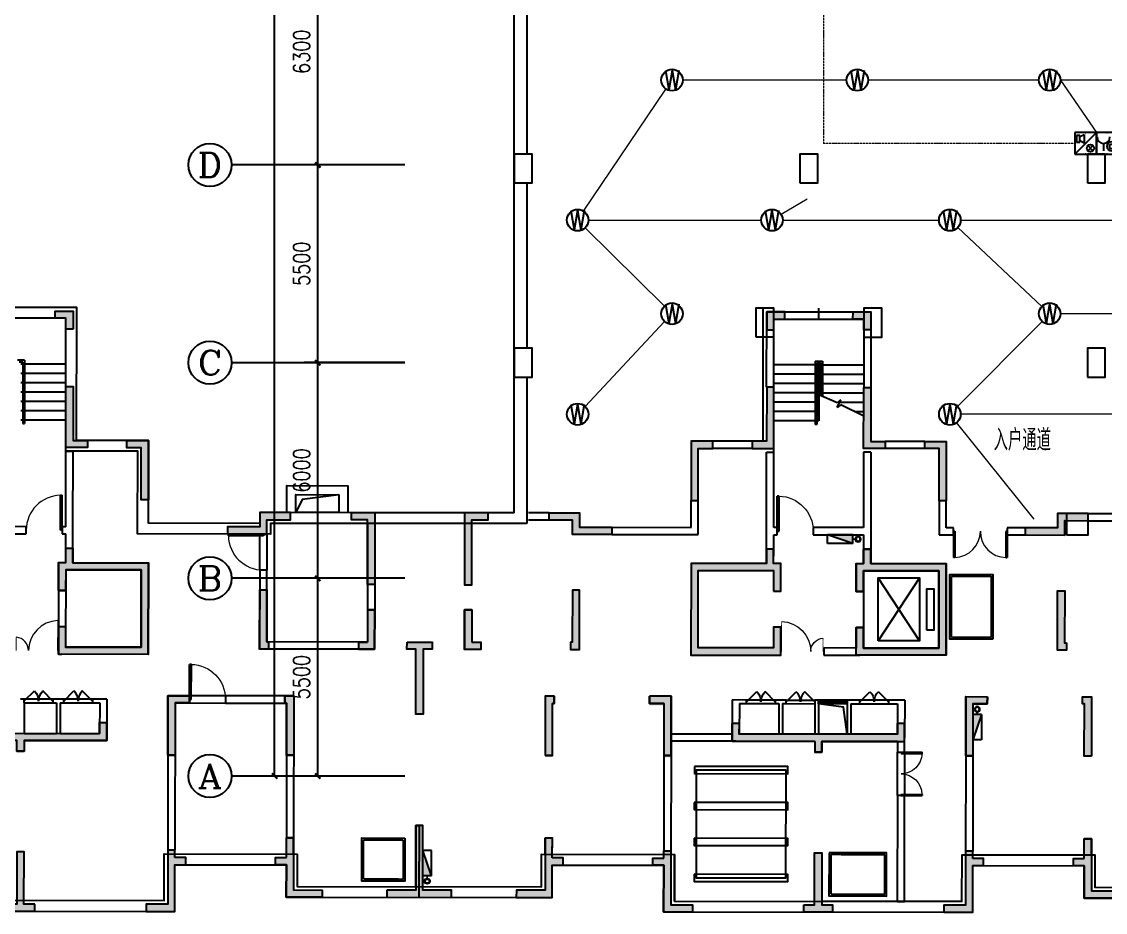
# Model space of a CAD drawing. Extents: x -781653 to 929899, y -292639 to -18670.
# Drawn here: x 170450 to 200604, y -234197 to -209418 of the extents above; entities that cross this region are included whole.
import ezdxf
from ezdxf.enums import TextEntityAlignment as Align

# ---------------------------------------------------------------- set-up
doc = ezdxf.new("R2010")
doc.units = 0
doc.header["$LTSCALE"] = 10
doc.header["$MEASUREMENT"] = 0
for name, pattern in [('ACAD_ISO11W100', [33.5, 12, -3, 12, -3, 0.5, -3]), ('BORDER', [1.75, 0.5, -0.25, 0.5, -0.25, 0, -0.25]), ('CENTER', [2, 1.25, -0.25, 0.25, -0.25]), ('DASH', [0.35, 0.25, -0.1])]:
    doc.linetypes.add(name, pattern=pattern)
doc.layers.get('0').update_dxf_attribs({"linetype": 'CONTINUOUS'})
doc.layers.get('Defpoints').update_dxf_attribs({"linetype": 'CONTINUOUS'})
for name, color, linetype in [('AXIS', 3, 'CONTINUOUS'), ('AXIS_TEXT', 7, 'CONTINUOUS'), ('COLUMN', 1, 'CONTINUOUS'), ('DIM_SYMB', 3, 'CONTINUOUS'), ('DOTE', 8, 'CENTER'), ('JPS-J', 6, 'CONTINUOUS'), ('JPS-X', 1, 'BORDER'), ('JPS-XHS', 7, 'CONTINUOUS'), ('LVTRY', 6, 'CONTINUOUS'), ('PUB_DIM', 3, 'CONTINUOUS'), ('RD-equip', 3, 'CONTINUOUS'), ('solid', 252, 'CONTINUOUS'), ('STAIR', 9, 'CONTINUOUS'), ('TEXT', 7, 'CONTINUOUS'), ('wall', 8, 'CONTINUOUS'), ('wall-jg', 7, 'CONTINUOUS'), ('WINDOW', 4, 'CONTINUOUS'), ('结构墙', 7, 'CONTINUOUS')]:
    doc.layers.add(name, color=color, linetype=linetype)
doc.layers.add('RD-line', color=2, linetype='CONTINUOUS', lineweight=0)
doc.layers.get('DOTE').off()
doc.styles.add('_TCH_AXIS', font='COMPLEX', dxfattribs={"bigfont": 'GBCBIG'})
doc.styles.add('COMPLEX', font='COMPLEX')
doc.styles.add('DIM_FONT', font='SIMPLEX', dxfattribs={"width": 0.8, "bigfont": 'HZTXT'})
doc.styles.add('FS1', font='txt4', dxfattribs={"width": 0.8, "bigfont": 'fstxt'})
doc.styles.add('FS2', font='tjromans.shx', dxfattribs={"width": 0.8, "bigfont": 'tjhztxt.shx'})
doc.styles.get("Standard").update_dxf_attribs({"font": 'GBENOR', "bigfont": 'GBCBIG'})
doc.dimstyles.new('DIMN300', dxfattribs={"dimscale": 3, "dimtxt": 300, "dimasz": 100, "dimexe": 250, "dimexo": 300, "dimgap": 150, "dimtad": 1, "dimdec": 0, "dimzin": 0, "dimdsep": 46, "dimtxsty": 'DIM_FONT', "dimblk": 'ARCHTICK', "dimcen": 0.09, "dimclrt": 7, "dimazin": 2, "dimtfac": 1, "dimtdec": 0, "dimtix": 1, "dimtmove": 2, "dimatfit": 3, "dimfxl": 0, "dimtolj": 1, "dimtzin": 0, "dimarcsym": 0})

# ---------------------------------------------------------------- blocks, each defined once
blk = doc.blocks.new('FF')
at = {"linetype": 'Continuous'}
for radius in [75, 60]:
    blk.add_circle((0, 0), radius, dxfattribs=at)
blk = doc.blocks.new('DXHS')
at = {"layer": 'JPS-XHS'}
blk.add_hatch(color=256, dxfattribs=at).paths.add_polyline_path([(-350, 240), (-350, 0), (350, 0)])
at = {"layer": 'JPS-XHS', "linetype": 'Continuous'}
for p, q in [((-350, 240), (-350, 0)), ((-350, 240), (350, 240)), ((-350, 0), (350, 0)), ((350, 240), (350, 0))]:
    blk.add_line(p, q, dxfattribs=at)
at = {"layer": 'JPS-XHS'}
blk.add_line((-350, 240), (350, 0), dxfattribs=at)
blk = doc.blocks.new('$DorLib2D$00000001')
for p, q in [((0.45, 0.975), (0.5, 0.975)), ((0.45, 0), (0.45, 0.975)), ((0.5, 0), (0.5, 0.975)), ((0.5, 0), (0.45, 0))]:
    blk.add_line(p, q)
at = {"lineweight": 13}
blk.add_arc((0.475, 0), 0.975, 91.4693, 180, dxfattribs=at)
blk = doc.blocks.new('$DorLib2D$00000116')
at = {"color": 0}
for p, q in [((-0.5, 0), (-0.146, 0.354)), ((0.5, 0), (0.146, 0.354))]:
    blk.add_line(p, q, dxfattribs=at)
for centre, start, end in [((-0.5, 0), 0, 45), ((0.5, 0), 135, 180)]:
    blk.add_arc(centre, 0.5, start, end, dxfattribs=at)
blk = doc.blocks.new('$WINLIB2D$00000001')
for p, q in [((-0.5, 0.5), (0.5, 0.5)), ((-0.5, 0.5), (-0.5, -0.5)), ((0.5, -0.5), (0.5, 0.5)), ((0.5, 0.167), (-0.5, 0.167)), ((0.5, -0.167), (-0.5, -0.167)), ((-0.5, -0.5), (0.5, -0.5))]:
    blk.add_line(p, q)
blk = doc.blocks.new('$DorLib2D$00000002')
for p, q in [((-0.5, 0), (-0.5, 0.4875)), ((-0.475, 0.4875), (-0.5, 0.4875)), ((-0.475, 0), (-0.475, 0.4875)), ((0.475, 0), (0.475, 0.4875)), ((0.475, 0.4875), (0.5, 0.4875)), ((0.5, 0), (0.5, 0.4875)), ((-0.5, 0), (-0.475, 0)), ((0.5, 0), (0.475, 0))]:
    blk.add_line(p, q)
at = {"lineweight": 13}
for centre, start, end in [((-0.4875, 0), 0, 88.53072), ((0.4875, 0), 91.46928, 180)]:
    blk.add_arc(centre, 0.4875, start, end, dxfattribs=at)
blk = doc.blocks.new('$DorLib2D$00000025')
at = {"const_width": 0.02}
for points in [[(0.481, -0.001), (0.481, 0.691)], [(-0.481, 0.001), (-0.481, 0.308)]]:
    blk.add_lwpolyline(points, dxfattribs=at)
at = {"lineweight": 13}
for centre, radius, start, end in [((0.505, -0.002), 0.699, 91.9397, 179.7238), ((-0.501, 0.003), 0.307, 359.7899, 85.7508)]:
    blk.add_arc(centre, radius, start, end, dxfattribs=at)
blk = doc.blocks.new('A$C5E9718CA')
at = {"layer": 'solid'}
h = blk.add_hatch(color=8, dxfattribs=at)
h.paths.add_polyline_path([(9950, 7350), (7850, 7350), (7850, 9500), (9950, 9500), (9950, 8925), (10150, 8925), (10150, 9700), (9950, 9700), (9950, 10100), (9750, 10100), (9750, 9700), (7650, 9700), (7650, 7150), (10150, 7150), (10150, 7925), (9950, 7925)])
h.paths.add_polyline_path([(14550, 7350), (12450, 7350), (12450, 7925), (12250, 7925), (12250, 7150), (14750, 7150), (14750, 9700), (12650, 9700), (12650, 10100), (12450, 10100), (12450, 9700), (12250, 9700), (12250, 8925), (12450, 8925), (12450, 9500), (14550, 9500)])
for points in [[(17850, 7300), (18100, 7300), (18100, 7500), (18050, 7500), (18050, 8950), (17850, 8950)], [(15300, 4350), (15500, 4350), (15500, 5800), (15900, 5800), (15900, 6000), (15300, 6000)], [(18800, 6000), (18550, 6000), (18550, 5800), (18600, 5800), (18600, 4350), (18800, 4350)], [(25800, 4350), (26000, 4350), (26000, 5800), (26050, 5800), (26050, 6000), (25800, 6000)], [(29300, 5950), (28700, 5950), (28700, 5750), (29100, 5750), (29100, 4300), (29300, 4300)], [(37700, 5800), (38100, 5800), (38100, 6000), (37500, 6000), (37500, 4350), (37700, 4350)], [(9000, 4950), (9000, 5250), (8800, 5250), (8800, 4750), (11100, 4750), (11100, 4450), (11300, 4450), (11300, 4750), (13600, 4750), (13600, 5250), (13400, 5250), (13400, 4950)], [(31200, 4950), (31200, 5250), (31000, 5250), (31000, 4750), (33300, 4750), (33300, 4450), (33500, 4450), (33500, 4750), (35800, 4750), (35800, 5250), (35600, 5250), (35600, 4950)]]:
    blk.add_hatch(color=8, dxfattribs=at).paths.add_polyline_path(points)
h = blk.add_hatch(color=8, dxfattribs=at)
h.paths.add_polyline_path([(23750, 7500), (23750, 8400), (23550, 8400), (23550, 7300), (24000, 7300), (24000, 7500)])
h.paths.add_polyline_path([(22200, 7300), (22200, 5500), (22400, 5500), (22400, 7300), (22650, 7300), (22650, 7500), (21950, 7500), (21950, 7300)])
h.paths.add_polyline_path([(20850, 7500), (20600, 7500), (20600, 7300), (21050, 7300), (21050, 8400), (20850, 8400)])
at = {"layer": 'DIM_SYMB', "color": 8}
for points in [[(11850, 13670, 0, 0, 0), (11850, 15593, 0, 0, 0), (10550, 15593, 0, 0, 0), (10550, 14750, 80, 0, 0), (10550, 14450, 0, 0, 0)], [(32750, 13670, 0, 0, 0), (32750, 15593, 0, 0, 0), (34050, 15593, 0, 0, 0), (34050, 14750, 80, 0, 0), (34050, 14450, 0, 0, 0)]]:
    blk.add_lwpolyline(points, format="xyseb", dxfattribs=at)
at = {"layer": 'JPS-J', "color": 8}
for points in [[(29950, 4050), (29950, 3850), (32550, 3850), (32550, 4050)], [(32500, 3950), (30000, 3950), (30000, 950), (32500, 950)], [(29950, 3050), (29950, 2850), (32550, 2850), (32550, 3050)], [(29950, 2050), (29950, 1850), (32550, 1850), (32550, 2050)], [(29950, 1050), (29950, 850), (32550, 850), (32550, 1050)]]:
    blk.add_lwpolyline(points, close=True, dxfattribs=at)
at = {"layer": 'JPS-X', "color": 8, "const_width": 50}
for points in [[(34425, 10380), (34350, 10380)], [(37820, 5575), (37820, 5500)], [(22520, 925), (22520, 1000)]]:
    blk.add_lwpolyline(points, dxfattribs=at)
at = {"layer": 'LVTRY', "color": 8}
blk.add_lwpolyline([(34200, 4950), (34102, 5706), (33400, 5800)], dxfattribs=at)
at = {"layer": 'solid', "color": 8}
for p, q in [((33400, 16500), (33400, 16800)), ((22300, 400), (22300, 2400)), ((22300, 400), (22300, 2400))]:
    blk.add_line(p, q, dxfattribs=at)
at = {"layer": 'STAIR', "color": 8}
for p, q in [((11300, 15330), (11100, 15330)), ((11250, 15280), (11150, 15280)), ((11200, 15230), (11250, 15230)), ((11250, 15280), (11250, 13570)), ((11300, 15330), (11300, 13570)), ((11300, 15230), (12450, 15230)), ((33300, 15230), (32150, 15230)), ((33300, 15330), (33500, 15330)), ((33300, 15330), (33300, 13570)), ((33350, 15280), (33350, 13570)), ((33350, 15280), (33450, 15280)), ((33400, 15230), (33350, 15230)), ((33400, 15230), (33400, 14397)), ((33400, 15230), (33450, 15230)), ((33400, 15230), (33400, 13670)), ((33450, 15280), (33450, 14374)), ((33500, 15330), (33500, 14352)), ((33500, 15230), (34650, 15230)), ((11200, 14970), (11250, 14970)), ((11300, 14970), (12450, 14970)), ((33300, 14970), (32150, 14970)), ((33400, 14970), (33350, 14970)), ((33400, 14970), (33450, 14970)), ((33500, 14970), (34650, 14970)), ((11200, 14710), (11250, 14710)), ((11300, 14710), (12450, 14710)), ((33300, 14710), (32150, 14710)), ((33400, 14710), (33350, 14710)), ((33400, 14710), (33450, 14710)), ((33500, 14710), (34650, 14710)), ((11200, 14450), (11250, 14450)), ((11200, 14190), (11250, 14190)), ((11300, 14450), (12450, 14450)), ((11300, 14190), (12450, 14190)), ((33300, 14450), (32150, 14450)), ((33300, 14190), (32150, 14190)), ((33400, 14450), (33350, 14450)), ((33400, 14190), (33350, 14190)), ((33400, 14450), (33450, 14450)), ((33911, 14172), (33400, 14397)), ((33500, 14450), (34650, 14450)), ((34017, 14253), (33911, 14172)), ((33912, 14037), (34017, 14253)), ((33987, 14190), (34650, 14190)), ((11200, 13930), (11250, 13930)), ((11300, 13930), (12450, 13930)), ((33300, 13930), (32150, 13930)), ((33400, 13930), (33350, 13930)), ((34018, 14119), (33912, 14037)), ((34650, 13804), (34018, 14119)), ((34397, 13930), (34650, 13930)), ((11200, 13670), (11250, 13670)), ((11250, 13570), (11300, 13570)), ((11300, 13670), (12450, 13670)), ((33300, 13670), (32150, 13670)), ((33350, 13570), (33300, 13570)), ((33400, 13670), (33350, 13670)), ((17850, 9500), (17850, 10500)), ((18050, 10500), (18050, 9500)), ((36210, 9300), (35060, 7550)), ((36210, 7550), (35060, 9300)), ((34650, 8925), (34650, 7925)), ((12100, 5900), (11300, 5900)), ((11300, 5800), (12100, 5800)), ((13200, 5900), (12400, 5900)), ((12400, 5800), (13200, 5800)), ((16900, 6000), (15900, 6000)), ((15900, 5800), (16900, 5800)), ((32200, 5900), (31400, 5900)), ((31400, 5800), (32200, 5800)), ((32500, 5900), (33300, 5900)), ((32500, 5800), (33300, 5800)), ((35350, 5900), (34550, 5900)), ((34550, 5800), (35350, 5800)), ((35600, 3250), (35600, 4450)), ((35800, 4450), (35800, 3250))]:
    blk.add_line(p, q, dxfattribs=at)
blk.add_lwpolyline([(20050, 11600), (19029, 11469), (18850, 11100)], dxfattribs=at)
for points in [[(38250, 7600), (37050, 7600), (37050, 9400), (38250, 9400)], [(35060, 7550), (35060, 9300), (36210, 9300), (36210, 7550)], [(36410, 7850), (36410, 9000), (36610, 9000), (36610, 7850)], [(21900, 2050), (21900, 850), (20700, 850), (20700, 2050)], [(33700, 1650), (33700, 450), (35300, 450), (35300, 1650)]]:
    blk.add_lwpolyline(points, close=True, dxfattribs=at)
at = {"layer": 'STAIR', "color": 8, "linetype": 'DASH'}
for points in [[(38200, 7650), (37100, 7650), (37100, 9350), (38200, 9350)], [(21850, 2000), (21850, 900), (20750, 900), (20750, 2000)], [(33750, 1600), (33750, 500), (35250, 500), (35250, 1600)]]:
    blk.add_lwpolyline(points, close=True, dxfattribs=at)
at = {"layer": 'wall', "color": 8}
for p, q in [((12450, 10700), (12450, 12800)), ((12450, 12800), (12650, 12800)), ((12650, 10600), (12650, 12800)), ((31950, 10600), (31950, 12800)), ((31950, 12800), (32150, 12800)), ((32150, 10700), (32150, 12800)), ((34650, 12800), (34650, 10700)), ((34850, 12800), (34650, 12800)), ((34850, 12800), (34850, 10600)), ((11350, 10700), (9950, 10700)), ((11350, 10500), (11350, 10700)), ((12450, 10700), (12350, 10700)), ((12350, 10700), (12350, 10500)), ((12650, 9700), (12650, 10600)), ((31950, 9700), (31950, 10600)), ((32250, 10700), (32150, 10700)), ((32250, 10500), (32250, 10700)), ((34650, 10700), (33250, 10700)), ((33250, 10700), (33250, 10500)), ((34850, 10600), (34850, 9700)), ((9950, 10500), (11350, 10500)), ((12350, 10500), (12450, 10500)), ((12450, 9700), (12450, 10500)), ((17850, 10500), (18050, 10500)), ((32150, 10500), (32250, 10500)), ((32150, 9700), (32150, 10500)), ((33250, 10500), (34650, 10500)), ((34650, 10500), (34650, 9700)), ((12250, 9700), (12250, 7350)), ((12250, 9700), (12450, 9700)), ((12650, 9700), (14750, 9700)), ((14750, 9700), (14750, 7150)), ((34450, 9700), (34650, 9700)), ((34450, 9700), (34450, 8925)), ((34850, 9700), (36950, 9700)), ((36950, 9700), (36950, 7150)), ((12450, 9500), (12450, 7350)), ((12450, 9500), (12550, 9500)), ((12550, 9500), (14550, 9500)), ((14550, 9500), (14550, 7350)), ((18050, 9500), (17850, 9500)), ((17850, 9500), (17850, 7300)), ((18050, 7500), (18050, 9500)), ((34650, 9500), (34750, 9500)), ((34650, 8925), (34650, 9500)), ((34750, 9500), (36750, 9500)), ((36750, 9500), (36750, 7350)), ((20850, 9100), (20850, 7500)), ((21050, 9100), (20850, 9100)), ((21050, 9100), (21050, 7300)), ((34450, 8925), (34650, 8925)), ((34650, 7925), (34450, 7925)), ((34450, 7925), (34450, 7350)), ((34650, 7350), (34650, 7925)), ((12250, 7350), (12250, 7150)), ((14550, 7350), (12450, 7350)), ((21050, 7300), (17850, 7300)), ((20850, 7500), (18050, 7500)), ((34450, 7350), (33550, 7350)), ((33550, 7350), (33550, 7150)), ((36750, 7350), (34650, 7350)), ((12250, 7150), (12350, 7150)), ((14750, 7150), (12342, 7150)), ((33550, 7150), (34550, 7150)), ((36950, 7150), (34542, 7150)), ((11300, 5900), (11200, 5900)), ((11300, 5800), (11300, 5900)), ((11300, 5800), (11300, 4950)), ((12300, 5900), (12100, 5900)), ((12100, 5900), (12100, 5800)), ((12100, 5800), (12200, 5800)), ((12200, 5800), (12200, 4950)), ((12400, 5900), (12300, 5900)), ((12300, 5800), (12300, 4950)), ((12300, 5800), (12400, 5800)), ((12400, 5800), (12400, 5900)), ((13600, 5900), (13200, 5900)), ((13200, 5900), (13200, 5800)), ((13200, 5800), (13400, 5800)), ((13400, 5800), (13400, 4950)), ((13600, 5900), (13600, 4750)), ((15900, 6000), (15300, 6000)), ((15300, 6000), (15300, 1700)), ((15500, 5800), (15900, 5800)), ((15500, 5800), (15500, 1700)), ((15900, 5800), (15900, 6000)), ((18800, 6000), (16900, 6000)), ((16900, 6000), (16900, 5800)), ((16900, 5800), (18600, 5800)), ((18600, 5800), (18600, 2050)), ((18800, 6000), (18800, 2050)), ((31400, 5900), (31000, 5900)), ((31000, 5900), (31000, 4950)), ((31200, 5800), (31400, 5800)), ((31200, 5800), (31200, 4950)), ((31400, 5800), (31400, 5900)), ((32300, 5900), (32200, 5900)), ((32200, 5900), (32200, 5800)), ((32200, 5800), (32300, 5800)), ((32500, 5900), (32300, 5900)), ((32300, 5800), (32300, 4950)), ((32400, 5800), (32400, 4950)), ((32400, 5800), (32500, 5800)), ((32500, 5800), (32500, 5900)), ((33400, 5900), (33300, 5900)), ((33300, 5900), (33300, 5800)), ((33300, 5800), (33300, 4950)), ((33400, 5800), (33400, 5900)), ((33400, 5800), (33400, 4950)), ((34550, 5900), (34200, 5900)), ((34200, 5900), (34200, 5800)), ((34200, 5800), (34200, 4950)), ((34300, 5800), (34550, 5800)), ((34300, 5800), (34300, 4950)), ((34550, 5800), (34550, 5900)), ((35800, 5900), (35350, 5900)), ((35350, 5900), (35350, 5800)), ((35350, 5800), (35600, 5800)), ((35600, 5800), (35600, 4950)), ((35800, 5900), (35800, 4850)), ((11300, 4950), (12200, 4950)), ((12300, 4950), (13400, 4950)), ((31000, 4950), (29300, 4950)), ((29300, 4750), (29300, 4950)), ((32300, 4950), (31200, 4950)), ((33300, 4950), (32400, 4950)), ((34200, 4950), (33400, 4950)), ((33400, 4950), (33400, 4950)), ((35600, 4950), (34300, 4950)), ((35800, 4450), (35800, 4850)), ((11300, 4750), (12300, 4750)), ((11300, 4750), (11300, 4450)), ((11300, 4750), (11300, 4750)), ((12300, 4750), (13600, 4750)), ((31100, 4750), (29300, 4750)), ((32300, 4750), (31100, 4750)), ((33300, 4750), (32300, 4750)), ((33300, 4750), (33300, 4450)), ((33300, 4750), (33300, 4750)), ((34200, 4750), (33500, 4750)), ((33500, 4750), (33500, 4450)), ((35600, 4750), (34200, 4750)), ((35600, 4750), (35600, 4450)), ((37700, 4700), (37700, 4500)), ((11300, 4450), (11100, 4450)), ((29100, 4350), (29100, 1700)), ((29300, 4350), (29100, 4350)), ((29300, 4350), (29300, 1700)), ((33500, 4450), (33300, 4450)), ((35600, 4450), (35800, 4450)), ((37500, 4350), (37500, 1700)), ((37700, 4350), (37500, 4350)), ((37700, 4350), (37700, 1700)), ((35800, 3250), (35600, 3250)), ((35600, 3250), (35600, 300)), ((35800, 300), (35800, 3250)), ((18800, 2050), (18600, 2050)), ((41000, 2050), (40800, 2050)), ((35600, 300), (35800, 300))]:
    blk.add_line(p, q, dxfattribs=at)
blk.add_lwpolyline([(18600, 11100), (18600, 11850), (20300, 11850), (20300, 11100)], dxfattribs=at)
blk.add_lwpolyline([(20050, 11100), (18850, 11100), (18850, 11600), (20050, 11600)], close=True, dxfattribs=at)
at = {"layer": 'wall-jg', "color": 8}
for p, q in [((31850, 13100), (31850, 16800)), ((32150, 12800), (32150, 16500)), ((18150, 10800), (18150, 10500)), ((20850, 10800), (20850, 9100)), ((21050, 10800), (21050, 9100)), ((12450, 9700), (12450, 10100)), ((12450, 10100), (12650, 10100)), ((12650, 10100), (12650, 9700)), ((34650, 10100), (34650, 9700)), ((34850, 10100), (34650, 10100)), ((34850, 9700), (34850, 10100)), ((12250, 8925), (12250, 9700)), ((12250, 9700), (12450, 9700)), ((12650, 9700), (14750, 9700)), ((14750, 7150), (14750, 9700)), ((34450, 9700), (34650, 9700)), ((34450, 8925), (34450, 9700)), ((34850, 9700), (36950, 9700)), ((36950, 7150), (36950, 9700)), ((12450, 9500), (12450, 8925)), ((14550, 9500), (12450, 9500)), ((14550, 7350), (14550, 9500)), ((36750, 9500), (34650, 9500)), ((34650, 9500), (34650, 8925)), ((36750, 7350), (36750, 9500)), ((21050, 9100), (20850, 9100)), ((23550, 9100), (23750, 9100)), ((12250, 8925), (12450, 8925)), ((17850, 7300), (17850, 8950)), ((17850, 8950), (18050, 8950)), ((18050, 8950), (18050, 7500)), ((34450, 8925), (34650, 8925)), ((20850, 8400), (20850, 7500)), ((20850, 8400), (21050, 8400)), ((21050, 8400), (21050, 7300)), ((23750, 8400), (23550, 8400)), ((23550, 8400), (23550, 7300)), ((12250, 7150), (12250, 7925)), ((12250, 7925), (12450, 7925)), ((12450, 7925), (12450, 7350)), ((34450, 7925), (34650, 7925)), ((34450, 7150), (34450, 7925)), ((34650, 7925), (34650, 7350)), ((14550, 7350), (12450, 7350)), ((18100, 7300), (17850, 7300)), ((18050, 7500), (18100, 7500)), ((18100, 7500), (18100, 7300)), ((20600, 7500), (20850, 7500)), ((20600, 7500), (20600, 7300)), ((20600, 7300), (21050, 7300)), ((24000, 7300), (23550, 7300)), ((36750, 7350), (34650, 7350)), ((14750, 7150), (12250, 7150)), ((36950, 7150), (34450, 7150)), ((15300, 6000), (15900, 6000)), ((15300, 6000), (15300, 4350)), ((15500, 5800), (15500, 4350)), ((15500, 5800), (15900, 5800)), ((15900, 5800), (15900, 6000)), ((18550, 6000), (18800, 6000)), ((18550, 6000), (18550, 5800)), ((18550, 5800), (18600, 5800)), ((18600, 4350), (18600, 5800)), ((18800, 6000), (18800, 4350)), ((25800, 6000), (25800, 4350)), ((26050, 6000), (25800, 6000)), ((26050, 5800), (26000, 5800)), ((26000, 4350), (26000, 5800)), ((26050, 6000), (26050, 5800)), ((28700, 5800), (28700, 6000)), ((29300, 6000), (28700, 6000)), ((29100, 5800), (28700, 5800)), ((29100, 5800), (29100, 4350)), ((29300, 6000), (29300, 4350)), ((37500, 6000), (37500, 4350)), ((37500, 6000), (38100, 6000)), ((37700, 5800), (38100, 5800)), ((37700, 5800), (37700, 4350)), ((38100, 5800), (38100, 6000)), ((13400, 5250), (13600, 5250)), ((13400, 4950), (13400, 5250)), ((13600, 4750), (13600, 5250)), ((31200, 5250), (31000, 5250)), ((31000, 4750), (31000, 5250)), ((31200, 4950), (31200, 5250)), ((35600, 4950), (35600, 5250)), ((35800, 5250), (35600, 5250)), ((35800, 4750), (35800, 5250)), ((9000, 4950), (13400, 4950)), ((35600, 4950), (31200, 4950)), ((11300, 4750), (11300, 4450)), ((11300, 4750), (13600, 4750)), ((33300, 4750), (31000, 4750)), ((33300, 4750), (33300, 4450)), ((33500, 4750), (33500, 4450)), ((33500, 4750), (35800, 4750)), ((11100, 4450), (11300, 4450)), ((15300, 4350), (15500, 4350)), ((18600, 4350), (18800, 4350)), ((26000, 4350), (25800, 4350)), ((29300, 4350), (29100, 4350)), ((33500, 4450), (33300, 4450)), ((37500, 4350), (37700, 4350)), ((22200, 2400), (22300, 2400)), ((22200, 700), (22200, 2400)), ((22400, 2400), (22300, 2400)), ((22400, 700), (22400, 2400)), ((18600, 2050), (18800, 2050)), ((18600, 1600), (18600, 2050)), ((18800, 1600), (18800, 2050)), ((25800, 1600), (25800, 2050)), ((26000, 2050), (25800, 2050)), ((26000, 1600), (26000, 2050)), ((40800, 1600), (40800, 2050)), ((40800, 2050), (41000, 2050)), ((41000, 1600), (41000, 2050)), ((29400, 300), (29400, 1600)), ((29100, 1300), (29100, 0)), ((37400, 300), (33500, 300))]:
    blk.add_line(p, q, dxfattribs=at)
blk.add_lwpolyline([(21950, 7500), (22650, 7500), (22650, 7300), (22400, 7300), (22400, 5500), (22200, 5500), (22200, 7300), (21950, 7300), (21950, 7500)], dxfattribs=at)
at = {"layer": 'WINDOW', "color": 8, "linetype": 'DASH'}
for p, q in [((34650, 8925), (34450, 8925)), ((34450, 7925), (34650, 7925))]:
    blk.add_line(p, q, dxfattribs=at)
at = {"layer": 'JPS-X', "color": 8, "xscale": -1}
blk.add_blockref('FF', (34500, 10380), dxfattribs=at)
at = {"layer": 'JPS-X', "color": 8, "xscale": -1, "rotation": 90}
blk.add_blockref('FF', (37820, 5650), dxfattribs=at)
at = {"layer": 'JPS-X', "color": 8, "rotation": 90}
blk.add_blockref('FF', (22520, 850), dxfattribs=at)
at = {"layer": 'JPS-XHS', "color": 8}
for p, rotation in [((34000, 10500), 179.9999999999999), ((37700, 5150), 270)]:
    blk.add_blockref('DXHS', p, dxfattribs=dict(at, rotation=rotation))
at = {"layer": 'JPS-XHS', "color": 8, "xscale": -1, "rotation": 270}
blk.add_blockref('DXHS', (22400, 1350), dxfattribs=at)
at = {"layer": 'WINDOW', "color": 8}
for name, p, xscale, yscale, zscale in [('$DorLib2D$00000001', (11850, 10600), 1000, 1000, -1000), ('$DorLib2D$00000001', (32750, 10600), -1000, 1000, -1000), ('$DorLib2D$00000025', (11650, 7250), 1200, 1200, -1200), ('$DorLib2D$00000025', (32950, 7250), -1200, 1200, -1200), ('$DorLib2D$00000001', (16400, 5900), -1000, 1000, -1000), ('$DorLib2D$00000116', (11700, 5850), -800, 800, -800), ('$DorLib2D$00000116', (12800, 5850), 800, 800, 800), ('$DorLib2D$00000116', (31800, 5850), -800, 800, 800), ('$DorLib2D$00000116', (32900, 5850), 800, 800, -800)]:
    blk.add_blockref(name, p, dxfattribs=dict(at, xscale=xscale, yscale=yscale, zscale=zscale))
for name, p, xscale, yscale, zscale, rotation in [('$DorLib2D$00000001', (17950, 10000), 1000, 1000, -1000, 90), ('$DorLib2D$00000116', (34950, 5850), -800, 800, 800, 2.086451822426771e-12), ('$WINLIB2D$00000001', (33800, 5850), 799.9999999999995, 99.99999999999994, 800, 179.9999999999999), ('$DorLib2D$00000002', (35700, 3850), -1200, 1200, -1200, 270)]:
    blk.add_blockref(name, p, dxfattribs=dict(at, xscale=xscale, yscale=yscale, zscale=zscale, rotation=rotation))
blk = doc.blocks.new('A$C683E6ECA')
at = {"layer": 'solid'}
h = blk.add_hatch(color=256, dxfattribs=at)
h.paths.add_polyline_path([(12550, 16700), (12150, 16700), (12150, 16600), (12550, 16600)])
h.paths.add_polyline_path([(12650, 16700), (12550, 16700), (12550, 16600), (12650, 16600)])
h.paths.add_polyline_path([(12650, 16600), (12550, 16600), (12550, 16200), (12650, 16200)])
h.paths.add_polyline_path([(12550, 16600), (12150, 16600), (12150, 16500), (12450, 16500), (12450, 16200), (12550, 16200)])
h = blk.add_hatch(color=256, dxfattribs=at)
h.paths.add_polyline_path([(32050, 16700), (31950, 16700), (31950, 16600), (32050, 16600)])
h.paths.add_polyline_path([(32450, 16700), (32050, 16700), (32050, 16600), (32450, 16600)])
h.paths.add_polyline_path([(32450, 16600), (32050, 16600), (32050, 16200), (32150, 16200), (32150, 16500), (32450, 16500)])
h.paths.add_polyline_path([(32050, 16600), (31950, 16600), (31950, 16200), (32050, 16200)])
h = blk.add_hatch(color=256, dxfattribs=at)
h.paths.add_polyline_path([(34750, 16700), (34350, 16700), (34350, 16600), (34750, 16600)])
h.paths.add_polyline_path([(34850, 16700), (34750, 16700), (34750, 16600), (34850, 16600)])
h.paths.add_polyline_path([(34850, 16600), (34750, 16600), (34750, 16200), (34850, 16200)])
h.paths.add_polyline_path([(34750, 16600), (34350, 16600), (34350, 16500), (34650, 16500), (34650, 16200), (34750, 16200)])
for points in [[(12650, 13100), (12650, 14600), (12450, 14600), (12450, 14400), (12450, 12900), (13050, 12900), (13050, 13100)], [(31950, 13100), (31950, 14600), (32150, 14600), (32150, 14400), (32150, 12900), (31550, 12900), (31550, 13100)], [(35250, 13100), (35250, 12900), (34650, 12900), (34650, 14400), (34650, 14600), (34850, 14600), (34850, 13100)], [(14550, 12900), (14550, 11450), (14750, 11450), (14750, 13100), (14150, 13100), (14150, 12900)], [(30050, 12900), (30050, 11450), (29850, 11450), (29850, 13100), (30450, 13100), (30450, 12900)], [(36950, 13100), (36950, 11450), (36750, 11450), (36750, 12900), (36350, 12900), (36350, 13100)], [(18050, 10900), (18700, 10900), (18700, 11100), (17850, 11100), (17850, 10700), (16950, 10700), (16950, 10500), (18050, 10500)], [(21050, 11100), (21050, 9100), (20850, 9100), (20850, 10900), (20400, 10900), (20400, 11100)], [(23550, 11100), (23550, 9100), (23750, 9100), (23750, 10900), (24200, 10900), (24200, 11100)], [(26550, 10900), (25900, 10900), (25900, 11100), (26750, 11100), (26750, 10700), (27650, 10700), (27650, 10500), (26550, 10500)], [(40050, 10700), (40050, 11100), (40900, 11100), (40900, 10900), (40250, 10900), (40250, 10500), (39150, 10500), (39150, 10700)], [(12450, 8925), (12250, 8925), (12250, 9700), (12450, 9700), (12450, 10100), (12650, 10100), (12650, 9700), (14750, 9700), (14750, 7150), (12250, 7150), (12250, 7925), (12450, 7925), (12450, 7350), (14550, 7350), (14550, 9500), (12450, 9500)], [(32150, 8925), (32350, 8925), (32350, 9700), (32150, 9700), (32150, 10100), (31950, 10100), (31950, 9700), (29850, 9700), (29850, 7150), (32350, 7150), (32350, 7925), (32150, 7925), (32150, 7350), (30050, 7350), (30050, 9500), (32150, 9500)], [(34650, 8925), (34450, 8925), (34450, 9700), (34650, 9700), (34650, 10100), (34850, 10100), (34850, 9700), (36950, 9700), (36950, 7150), (34450, 7150), (34450, 7925), (34650, 7925), (34650, 7350), (36750, 7350), (36750, 9500), (34650, 9500)], [(17850, 7300), (18100, 7300), (18100, 7500), (18050, 7500), (18050, 8950), (17850, 8950)], [(26750, 7300), (26500, 7300), (26500, 7500), (26550, 7500), (26550, 8950), (26750, 8950)], [(40250, 7500), (40300, 7500), (40300, 7300), (40050, 7300), (40050, 8950), (40250, 8950)], [(20850, 7500), (20600, 7500), (20600, 7300), (21050, 7300), (21050, 8400), (20850, 8400)], [(23750, 7500), (24000, 7500), (24000, 7300), (23550, 7300), (23550, 8400), (23750, 8400)], [(15300, 4350), (15500, 4350), (15500, 5800), (15900, 5800), (15900, 6000), (15300, 6000)], [(18800, 6000), (18550, 6000), (18550, 5800), (18600, 5800), (18600, 4350), (18800, 4350)], [(25800, 6000), (26050, 6000), (26050, 5800), (26000, 5800), (26000, 4350), (25800, 4350)], [(29300, 4350), (29100, 4350), (29100, 5800), (28700, 5800), (28700, 6000), (29300, 6000)], [(37700, 5800), (37700, 4350), (37500, 4350), (37500, 6000), (38100, 6000), (38100, 5800)], [(40800, 5800), (40750, 5800), (40750, 6000), (41000, 6000), (41000, 4350), (40800, 4350)], [(9000, 4950), (9000, 5250), (8800, 5250), (8800, 4750), (11100, 4750), (11100, 4450), (11300, 4450), (11300, 4750), (13600, 4750), (13600, 5250), (13400, 5250), (13400, 4950)], [(35600, 4950), (35600, 5250), (35800, 5250), (35800, 4750), (33500, 4750), (33500, 4450), (33300, 4450), (33300, 4750), (31000, 4750), (31000, 5250), (31200, 5250), (31200, 4950)], [(22400, 600), (23200, 600), (23200, 400), (21400, 400), (21400, 600), (22200, 600), (22200, 2400), (22400, 2400)], [(18600, 1300), (18600, 400), (19600, 400), (19600, 600), (18800, 600), (18800, 2050), (18600, 2050), (18600, 1500), (18300, 1500), (18300, 1300)], [(26000, 1300), (26000, 400), (25000, 400), (25000, 600), (25800, 600), (25800, 2050), (26000, 2050), (26000, 1500), (26300, 1500), (26300, 1300)], [(41800, 600), (41800, 400), (40800, 400), (40800, 1300), (40500, 1300), (40500, 1500), (40800, 1500), (40800, 2050), (41000, 2050), (41000, 600)], [(11600, 0), (11600, 200), (11300, 200), (11300, 1650), (11100, 1650), (11100, 200), (10800, 200), (10800, 0)], [(15300, 200), (14700, 200), (14700, 0), (15500, 0), (15500, 1300), (15800, 1300), (15800, 1500), (15500, 1500), (15500, 1700), (15300, 1700)], [(29300, 200), (29900, 200), (29900, 0), (29100, 0), (29100, 1300), (28800, 1300), (28800, 1500), (29100, 1500), (29100, 1700), (29300, 1700)], [(33000, 0), (33000, 200), (33300, 200), (33300, 1650), (33500, 1650), (33500, 200), (33800, 200), (33800, 0)], [(37500, 1700), (37700, 1700), (37700, 1500), (38000, 1500), (38000, 1300), (37700, 1300), (37700, 0), (36900, 0), (36900, 200), (37500, 200)]]:
    blk.add_hatch(color=256, dxfattribs=at).paths.add_polyline_path(points)
h = blk.add_hatch(color=256, dxfattribs=at)
h.paths.add_polyline_path([(22300, 7500), (21950, 7500), (21950, 7400), (22300, 7400)])
h.paths.add_polyline_path([(22650, 7500), (22300, 7500), (22300, 7400), (22650, 7400)])
h.paths.add_polyline_path([(22650, 7400), (22300, 7400), (22300, 5900), (22400, 5900), (22400, 7300), (22650, 7300)])
h.paths.add_polyline_path([(22300, 7400), (21950, 7400), (21950, 7300), (22200, 7300), (22200, 5900), (22300, 5900)])
h.paths.add_polyline_path([(22400, 5900), (22300, 5900), (22300, 5500), (22400, 5500)])
h.paths.add_polyline_path([(22300, 5900), (22200, 5900), (22200, 5500), (22300, 5500)])
at = {"layer": 'wall-jg'}
for points in [[(12650, 16200), (12450, 16200), (12450, 16500), (12150, 16500), (12150, 16700), (12650, 16700), (12650, 16200)], [(31950, 16200), (32150, 16200), (32150, 16500), (32450, 16500), (32450, 16700), (31950, 16700), (31950, 16200)], [(34850, 16200), (34650, 16200), (34650, 16500), (34350, 16500), (34350, 16700), (34850, 16700), (34850, 16200)], [(14150, 13100), (14750, 13100), (14750, 11450), (14550, 11450), (14550, 12900), (14150, 12900), (14150, 13100)], [(30450, 13100), (29850, 13100), (29850, 11450), (30050, 11450), (30050, 12900), (30450, 12900), (30450, 13100)], [(36350, 13100), (36950, 13100), (36950, 11450), (36750, 11450), (36750, 12900), (36350, 12900), (36350, 13100)], [(12450, 8925), (12250, 8925), (12250, 9700), (12450, 9700), (12450, 10100), (12650, 10100), (12650, 9700), (14750, 9700), (14750, 7150), (12250, 7150), (12250, 7925), (12450, 7925), (12450, 7350), (14550, 7350), (14550, 9500), (12450, 9500), (12450, 8925)], [(32150, 8925), (32350, 8925), (32350, 9700), (32150, 9700), (32150, 10100), (31950, 10100), (31950, 9700), (29850, 9700), (29850, 7150), (32350, 7150), (32350, 7925), (32150, 7925), (32150, 7350), (30050, 7350), (30050, 9500), (32150, 9500), (32150, 8925)], [(34650, 8925), (34450, 8925), (34450, 9700), (34650, 9700), (34650, 10100), (34850, 10100), (34850, 9700), (36950, 9700), (36950, 7150), (34450, 7150), (34450, 7925), (34650, 7925), (34650, 7350), (36750, 7350), (36750, 9500), (34650, 9500), (34650, 8925)], [(18100, 7500), (18100, 7300), (17850, 7300), (17850, 8950), (18050, 8950), (18050, 7500), (18100, 7500)], [(26500, 7500), (26500, 7300), (26750, 7300), (26750, 8950), (26550, 8950), (26550, 7500), (26500, 7500)], [(40300, 7500), (40300, 7300), (40050, 7300), (40050, 8950), (40250, 8950), (40250, 7500), (40300, 7500)], [(21950, 7500), (22650, 7500), (22650, 7300), (22400, 7300), (22400, 5500), (22200, 5500), (22200, 7300), (21950, 7300), (21950, 7500)], [(18800, 4350), (18600, 4350), (18600, 5800), (18550, 5800), (18550, 6000), (18800, 6000), (18800, 4350)], [(25800, 4350), (26000, 4350), (26000, 5800), (26050, 5800), (26050, 6000), (25800, 6000), (25800, 4350)], [(41000, 4350), (40800, 4350), (40800, 5800), (40750, 5800), (40750, 6000), (41000, 6000), (41000, 4350)], [(13400, 5250), (13600, 5250), (13600, 4750), (11300, 4750), (11300, 4450), (11100, 4450), (11100, 4750), (8800, 4750), (8800, 5250), (9000, 5250), (9000, 4950), (13400, 4950), (13400, 5250)], [(31200, 5250), (31000, 5250), (31000, 4750), (33300, 4750), (33300, 4450), (33500, 4450), (33500, 4750), (35800, 4750), (35800, 5250), (35600, 5250), (35600, 4950), (31200, 4950), (31200, 5250)], [(18600, 1500), (18600, 2050), (18800, 2050), (18800, 600), (19600, 600), (19600, 400), (18600, 400), (18600, 1300), (18300, 1300), (18300, 1500), (18600, 1500)], [(26000, 1500), (26000, 2050), (25800, 2050), (25800, 600), (25000, 600), (25000, 400), (26000, 400), (26000, 1300), (26300, 1300), (26300, 1500), (26000, 1500)], [(40800, 1500), (40800, 2050), (41000, 2050), (41000, 600), (41800, 600), (41800, 400), (40800, 400), (40800, 1300), (40500, 1300), (40500, 1500), (40800, 1500)], [(11600, 200), (11300, 200), (11300, 1650), (11100, 1650), (11100, 200), (10800, 200), (10800, 0), (11600, 0), (11600, 200)], [(15500, 1500), (15500, 1700), (15300, 1700), (15300, 200), (14700, 200), (14700, 0), (15500, 0), (15500, 1300), (15800, 1300), (15800, 1500), (15500, 1500)], [(29100, 1500), (29100, 1700), (29300, 1700), (29300, 200), (29900, 200), (29900, 0), (29100, 0), (29100, 1300), (28800, 1300), (28800, 1500), (29100, 1500)], [(33000, 200), (33300, 200), (33300, 1650), (33500, 1650), (33500, 200), (33800, 200), (33800, 0), (33000, 0), (33000, 200)], [(37700, 1500), (37700, 1700), (37500, 1700), (37500, 200), (36900, 200), (36900, 0), (37700, 0), (37700, 1300), (38000, 1300), (38000, 1500), (37700, 1500)]]:
    blk.add_lwpolyline(points, dxfattribs=at)
for points in [[(12450, 14600), (12650, 14600), (12650, 13100), (13050, 13100), (13050, 12900), (12450, 12900), (12450, 14400), (12450, 14400)], [(32150, 14600), (31950, 14600), (31950, 13100), (31550, 13100), (31550, 12900), (32150, 12900), (32150, 14400), (32150, 14400)], [(34850, 14600), (34850, 13100), (35250, 13100), (35250, 12900), (34650, 12900), (34650, 14400), (34650, 14400), (34650, 14600)], [(16950, 10500), (18050, 10500), (18050, 10900), (18700, 10900), (18700, 11100), (17850, 11100), (17850, 10700), (16950, 10700)], [(21050, 11100), (21050, 9100), (20850, 9100), (20850, 10900), (20400, 10900), (20400, 11100)], [(23550, 11100), (23550, 9100), (23750, 9100), (23750, 10900), (24200, 10900), (24200, 11100)], [(27650, 10500), (26550, 10500), (26550, 10900), (25900, 10900), (25900, 11100), (26750, 11100), (26750, 10700), (27650, 10700)], [(39150, 10500), (40250, 10500), (40250, 10900), (40900, 10900), (40900, 11100), (40050, 11100), (40050, 10700), (39150, 10700)], [(20850, 7500), (20600, 7500), (20600, 7300), (21050, 7300), (21050, 8400), (20850, 8400)], [(23750, 7500), (24000, 7500), (24000, 7300), (23550, 7300), (23550, 8400), (23750, 8400)], [(15900, 6000), (15900, 5800), (15500, 5800), (15500, 4350), (15300, 4350), (15300, 6000)], [(28700, 6000), (28700, 5800), (29100, 5800), (29100, 4350), (29300, 4350), (29300, 6000)], [(38100, 6000), (38100, 5800), (37700, 5800), (37700, 4350), (37500, 4350), (37500, 6000)], [(21400, 600), (21400, 400), (23200, 400), (23200, 600), (22400, 600), (22400, 2400), (22200, 2400), (22200, 600)]]:
    blk.add_lwpolyline(points, close=True, dxfattribs=at)
blk = doc.blocks.new('A$C0FE76EBE')
at = {"layer": 'COLUMN'}
for points in [[(-243037, -27753), (-242537, -27753), (-242537, -26953), (-243037, -26953)], [(-235087, -27753), (-234587, -27753), (-234587, -26953), (-235087, -26953)], [(-227087, -27753), (-226587, -27753), (-226587, -26953), (-227087, -26953)], [(-236309, -32037), (-235809, -32037), (-235809, -31237), (-236309, -31237)], [(-233309, -32040), (-232809, -32040), (-232809, -31240), (-233309, -31240)], [(-243037, -33153), (-242537, -33153), (-242537, -32353), (-243037, -32353)], [(-227087, -33153), (-226587, -33153), (-226587, -32353), (-227087, -32353)], [(-227665, -37546), (-227065, -37546), (-227065, -36946), (-227665, -36946)]]:
    blk.add_lwpolyline(points, close=True, dxfattribs=at)
at = {"layer": '结构墙', "linetype": 'ByBlock'}
for p, q in [((-243037, -36930), (-243037, -20903)), ((-242687, -21253), (-242687, -26953)), ((-242687, -27753), (-242687, -32353)), ((-242687, -33153), (-242687, -37230)), ((-243037, -36930), (-246914, -36927)), ((-242687, -37230), (-246914, -37227))]:
    blk.add_line(p, q, dxfattribs=at)
blk = doc.blocks.new('_ArchTick')
at = {"color": 0, "linetype": 'ByBlock', "const_width": 0.4}
blk.add_lwpolyline([(-0.5, -0.5), (0.5, 0.5)], dxfattribs=at)
blk = doc.blocks.new('*D66')
at = {"layer": 'Defpoints', "color": 0}
for p in [(2400, 109541), (6471, 109541), (6471, 11541)]:
    blk.add_point(p, dxfattribs=at)
at = {"layer": 'PUB_DIM', "color": 0, "lineweight": -2}
for p, q in [((6021, 109541), (2025, 109541)), ((2400, 11541), (2400, 109541)), ((6021, 11541), (2025, 11541))]:
    blk.add_line(p, q, dxfattribs=at)
at = {"layer": 'PUB_DIM', "color": 0, "lineweight": -2, "xscale": 150, "yscale": 150, "zscale": 150}
for p, rotation in [((2400, 109541), 90), ((2400, 11541), 270)]:
    blk.add_blockref('_ArchTick', p, dxfattribs=dict(at, rotation=rotation))
at = {"layer": 'PUB_DIM', "color": 7, "insert": (1950, 60541), "char_height": 450, "attachment_point": 5, "rotation": 90, "style": 'DIM_FONT'}
blk.add_mtext('\\A1;98000', dxfattribs=at)
blk = doc.blocks.new('*D72')
at = {"layer": 'Defpoints', "color": 0}
for p in [(3600, 34841), (6471, 34841), (6471, 28541)]:
    blk.add_point(p, dxfattribs=at)
at = {"layer": 'PUB_DIM', "color": 0, "lineweight": -2}
for p, q in [((6021, 34841), (3225, 34841)), ((3600, 28541), (3600, 34841)), ((6021, 28541), (3225, 28541))]:
    blk.add_line(p, q, dxfattribs=at)
at = {"layer": 'PUB_DIM', "color": 0, "lineweight": -2, "xscale": 150, "yscale": 150, "zscale": 150}
for p, rotation in [((3600, 34841), 90), ((3600, 28541), 270)]:
    blk.add_blockref('_ArchTick', p, dxfattribs=dict(at, rotation=rotation))
at = {"layer": 'PUB_DIM', "color": 7, "insert": (3150, 31691), "char_height": 450, "attachment_point": 5, "rotation": 90, "style": 'DIM_FONT'}
blk.add_mtext('\\A1;6300', dxfattribs=at)
blk = doc.blocks.new('_AXISO')
blk.add_circle((0, 0), 0.5)
at = {"layer": 'AXIS_TEXT', "style": 'COMPLEX', "width": 1.041667}
blk.add_attdef('A', text='', height=0.56, dxfattribs=at).set_placement((-0.25, -0.28), (0.25, -0.28), align=Align.FIT)
blk = doc.blocks.new('*D163')
at = {"layer": 'Defpoints', "color": 0}
for p in [(3600, 17041), (6471, 17041), (6471, 11541)]:
    blk.add_point(p, dxfattribs=at)
at = {"layer": 'PUB_DIM', "color": 0, "lineweight": -2}
for p, q in [((6021, 17041), (3225, 17041)), ((3600, 11541), (3600, 17041)), ((6021, 11541), (3225, 11541))]:
    blk.add_line(p, q, dxfattribs=at)
at = {"layer": 'PUB_DIM', "color": 0, "lineweight": -2, "xscale": 150, "yscale": 150, "zscale": 150}
for p, rotation in [((3600, 17041), 90), ((3600, 11541), 270)]:
    blk.add_blockref('_ArchTick', p, dxfattribs=dict(at, rotation=rotation))
at = {"layer": 'PUB_DIM', "color": 7, "insert": (3150, 14291), "char_height": 450, "attachment_point": 5, "rotation": 90, "style": 'DIM_FONT'}
blk.add_mtext('\\A1;5500', dxfattribs=at)
blk = doc.blocks.new('*D164')
at = {"layer": 'Defpoints', "color": 0}
for p in [(3600, 23041), (6471, 23041), (6471, 17041)]:
    blk.add_point(p, dxfattribs=at)
at = {"layer": 'PUB_DIM', "color": 0, "lineweight": -2}
for p, q in [((6021, 23041), (3225, 23041)), ((3600, 17041), (3600, 23041)), ((6021, 17041), (3225, 17041))]:
    blk.add_line(p, q, dxfattribs=at)
at = {"layer": 'PUB_DIM', "color": 0, "lineweight": -2, "xscale": 150, "yscale": 150, "zscale": 150}
for p, rotation in [((3600, 23041), 90), ((3600, 17041), 270)]:
    blk.add_blockref('_ArchTick', p, dxfattribs=dict(at, rotation=rotation))
at = {"layer": 'PUB_DIM', "color": 7, "insert": (3150, 20041), "char_height": 450, "attachment_point": 5, "rotation": 90, "style": 'DIM_FONT'}
blk.add_mtext('\\A1;6000', dxfattribs=at)
blk = doc.blocks.new('*D165')
at = {"layer": 'Defpoints', "color": 0}
for p in [(3600, 28541), (6471, 28541), (6471, 23041)]:
    blk.add_point(p, dxfattribs=at)
at = {"layer": 'PUB_DIM', "color": 0, "lineweight": -2}
for p, q in [((6021, 28541), (3225, 28541)), ((3600, 23041), (3600, 28541)), ((6021, 23041), (3225, 23041))]:
    blk.add_line(p, q, dxfattribs=at)
at = {"layer": 'PUB_DIM', "color": 0, "lineweight": -2, "xscale": 150, "yscale": 150, "zscale": 150}
for p, rotation in [((3600, 28541), 90), ((3600, 23041), 270)]:
    blk.add_blockref('_ArchTick', p, dxfattribs=dict(at, rotation=rotation))
at = {"layer": 'PUB_DIM', "color": 7, "insert": (3150, 25791), "char_height": 450, "attachment_point": 5, "rotation": 90, "style": 'DIM_FONT'}
blk.add_mtext('\\A1;5500', dxfattribs=at)
blk = doc.blocks.new('yy')
at = {"layer": 'RD-equip'}
blk.add_circle((0, 0), 200, dxfattribs=at)
at = {"layer": 'RD-equip', "color": 4, "style": 'FS1', "width": 0.8}
blk.add_attdef('Y', text='', height=360, dxfattribs=at).set_placement((0, 0), align=Align.MIDDLE)
blk = doc.blocks.new('$equip$00001630')
for p, q in [((-0.5, 0), (-0.5, -1)), ((0.5, 0), (-0.5, 0)), ((0.5, -1), (0.5, 0)), ((-0.169, -0.5), (-0.169, -0.85)), ((-0.5, -1), (0.5, -1))]:
    blk.add_line(p, q)
for radius in [0.226, 0.113]:
    blk.add_circle((0.227, -0.64), radius)
blk.add_arc((-0.169, -0.2), 0.3, 180, 0)
for p in [(0, 0), (-0.5, -0.5), (0.5, -0.5), (0, -1)]:
    blk.add_point(p)
at = {"flags": 9}
blk.add_attdef('A', (0, 0), '', height=0.00002, dxfattribs=at)
blk.add_attdef('B', text='', height=0.4, dxfattribs=at).set_placement((0.884, -0.7), align=Align.MIDDLE_CENTER)
blk = doc.blocks.new('$equip$00001636')
for p, q in [((0.5, 0), (-0.5, 0)), ((0.5, 0), (-0.5, -1)), ((-0.5, 0), (-0.5, -1)), ((0.5, -1), (0.5, 0)), ((-0.417, -0.135, 0), (-0.417, -0.435, 0)), ((-0.269, -0.135, 0), (-0.417, -0.135, 0)), ((-0.417, -0.435, 0), (-0.269, -0.435, 0)), ((-0.269, -0.185, 0), (-0.069, -0.085, 0)), ((-0.269, -0.435, 0), (-0.269, -0.135, 0)), ((-0.069, -0.485, 0), (-0.269, -0.385, 0)), ((-0.069, -0.085, 0), (-0.069, -0.485, 0)), ((-0.5, -1), (0.5, -1)), ((0.105, -0.602), (0.344, -0.841)), ((0.105, -0.841), (0.344, -0.602))]:
    blk.add_line(p, q)
blk.add_circle((0.225, -0.722), 0.169)
for p in [(0, 0), (-0.5, -0.5), (0.5, -0.5), (0, -1)]:
    blk.add_point(p)
at = {"flags": 9}
blk.add_attdef('A', (0, 0), '', height=0.00002, dxfattribs=at)
blk.add_attdef('B', text='', height=0.4, dxfattribs=at).set_placement((0.884, -0.7), align=Align.MIDDLE_CENTER)
blk = doc.blocks.new('sdfgsdgsdgdsg')
at = {"layer": 'RD-equip', "xscale": 600, "yscale": 600, "zscale": 600, "rotation": 359.9999999999889}
for name, p in [('$equip$00001636', (-300, 600)), ('$equip$00001630', (300, 600))]:
    blk.add_blockref(name, p, dxfattribs=at)
blk = doc.blocks.new('A$C35934B5C')
at = {"layer": 'AXIS'}
for p, q in [((6020.9, 28540.6), (1200, 28540.6)), ((6020.9, 23040.6), (1200, 23040.6)), ((6020.9, 17040.6), (1200, 17040.6)), ((6020.9, 11540.6), (1200, 11540.6))]:
    blk.add_line(p, q, dxfattribs=at)
at = {"layer": 'AXIS', "linetype": 'ByBlock'}
ref = blk.add_blockref('_AXISO', (600, 28540.6), dxfattribs=dict(at, xscale=1200, yscale=1200, zscale=1200))
ref.add_attrib('A', 'D', dxfattribs={"layer": 'AXIS_TEXT', "linetype": 'ByBlock', "height": 678.8, "style": '_TCH_AXIS', "width": 1.235294}).set_placement((260.6, 28201.2), (939.4, 28201.2), align=Align.FIT)
ref = blk.add_blockref('_AXISO', (600, 23040.6), dxfattribs=dict(at, xscale=1200, yscale=1200, zscale=1200))
ref.add_attrib('A', 'C', dxfattribs={"layer": 'AXIS_TEXT', "linetype": 'ByBlock', "height": 678.8, "style": '_TCH_AXIS', "width": 1.4}).set_placement((260.6, 22701.2), (939.4, 22701.2), align=Align.FIT)
ref = blk.add_blockref('_AXISO', (600, 17040.6), dxfattribs=dict(at, xscale=1200, yscale=1200, zscale=1200))
ref.add_attrib('A', 'B', dxfattribs={"layer": 'AXIS_TEXT', "linetype": 'ByBlock', "height": 678.8, "style": '_TCH_AXIS', "width": 1.235294}).set_placement((260.6, 16701.2), (939.4, 16701.2), align=Align.FIT)
ref = blk.add_blockref('_AXISO', (600, 11540.6), dxfattribs=dict(at, xscale=1200, yscale=1200, zscale=1200))
ref.add_attrib('A', 'A', dxfattribs={"layer": 'AXIS_TEXT', "linetype": 'ByBlock', "height": 678.8, "style": '_TCH_AXIS', "width": 1.166667}).set_placement((260.6, 11201.2), (939.4, 11201.2), align=Align.FIT)
at = {"layer": 'PUB_DIM'}
for p1, p2, distance, picture, middle in [((6470.9, 11540.6), (6470.9, 109540.6), 4070.9, '*D66', (1950, 60540.6)), ((6470.9, 28540.6), (6470.9, 34840.6), 2870.9, '*D72', (3150, 31690.6))]:
    dim = blk.add_aligned_dim(p1=p1, p2=p2, distance=distance, dimstyle='DIMN300', override={"dimscale": 1.5}, dxfattribs=at)
    dim.commit()
    dim.dimension.update_dxf_attribs({"geometry": picture, "text_midpoint": middle})
for base, p1, p2, picture, middle in [((3600, 28540.6), (6470.9, 23040.6), (6470.9, 28540.6), '*D165', (3150, 25790.6)), ((3600, 23040.6), (6470.9, 17040.6), (6470.9, 23040.6), '*D164', (3150, 20040.6)), ((3600, 17040.6), (6470.9, 11540.6), (6470.9, 17040.6), '*D163', (3150, 14290.6))]:
    dim = blk.add_linear_dim(base=base, p1=p1, p2=p2, angle=90, dimstyle='DIMN300', override={"dimscale": 1.5}, dxfattribs=at)
    dim.commit()
    dim.dimension.update_dxf_attribs({"geometry": picture, "text_midpoint": middle})

msp = doc.modelspace()

# ---------------------------------------------------------------- linework, layer by layer
at = {"layer": 'RD-line', "color": 1, "linetype": 'ACAD_ISO11W100', "ltscale": 0.05}
for p in [(192765.5, -195806.2), (199753.9, -212804.9)]:
    msp.add_line(p, (192765.5, -212804.9), dxfattribs=at)
at = {"layer": 'RD-line'}
for p, q in [((193404.1, -211043.4), (188846.7, -211043.4)), ((198754.1, -211043.4), (194004.1, -211043.4)), ((204054.1, -211043.4), (199354.1, -211043.4)), ((199354.1, -211043.4), (200354, -212505.1)), ((186087.7, -214691.5), (188379, -211292.2)), ((192303.8, -214355.1), (191585.2, -214786)), ((186220, -214940.3), (191027.9, -214940.3)), ((191627.9, -214940.3), (195977.4, -214940.3)), ((196577.4, -214940.3), (201724, -214940.3)), ((186133.1, -215151.4), (188333.6, -217332.2)), ((196496.3, -215145.4), (198835.3, -217338.2)), ((204054.1, -217543.4), (199354.1, -217543.4)), ((188341.3, -217762.1), (186125.4, -220121.6)), ((198842.8, -217756.3), (196488.8, -220127.4)), ((201724, -220340.3), (196577.4, -220340.3)), ((198625.9, -223260), (196465.5, -220574))]:
    msp.add_line(p, q, dxfattribs=at)
at = {"layer": 'wall'}
for p, q in [((195578.3, -221295.9), (194478.3, -221294.7)), ((195578.5, -221095.9), (194478.5, -221094.7)), ((189075.9, -223488.6), (189076.7, -222738.6)), ((189275.6, -223688.9), (189276.7, -222738.9)), ((195976.7, -222746.3), (195975.6, -223696.3)), ((196175.9, -223496.6), (196176.7, -222746.6)), ((185126.3, -223084.2), (184553.8, -223084.2)), ((200126.3, -223101), (201826.3, -223102.9)), ((185126.3, -223284.2), (184553.8, -223284.2)), ((200126.1, -223301), (201826.1, -223302.9)), ((186875.7, -223686.2), (189275.6, -223688.9)), ((186875.9, -223486.2), (189075.9, -223488.6)), ((195975.6, -223696.3), (196375.6, -223696.8)), ((196375.9, -223496.8), (196175.9, -223496.6)), ((196375.6, -223696.8), (196375.9, -223496.8)), ((197875.9, -223498.4), (197875.6, -223698.4)), ((197875.6, -223698.4), (198375.6, -223699)), ((198375.9, -223499), (197875.9, -223498.4))]:
    msp.add_line(p, q, dxfattribs=at)
for points in [[(191180.2, -219591), (191182.6, -217491), (194082.6, -217494.2), (194080.2, -219594.2)], [(191380.2, -219591.2), (191382.3, -217691.2), (193882.3, -217694), (193880.2, -219594)], [(190778.3, -221290.5), (189678.3, -221289.3)], [(190778.5, -221090.5), (189678.6, -221089.3)]]:
    msp.add_lwpolyline(points, dxfattribs=at)
at = {"layer": '结构墙', "linetype": 'ByBlock'}
for points in [[(184153.8, -223081.6), (177076.3, -223076.5), (177076, -223375.2), (173976, -223371.8), (173978.6, -221071.8), (171978.6, -221069.5), (171982.7, -217369.6), (168882.7, -217366.1)], [(184153.5, -223381.6), (177376, -223376.7), (177375.7, -223675.6), (173675.7, -223671.4), (173678.2, -221371.4), (171678.2, -221369.2), (171682.4, -217669.2), (169182.4, -217666.4)], [(166414.3, -233863.3), (174414.3, -233872.3), (174415.7, -232572.3), (178115.7, -232576.4), (178114.7, -233476.4), (184914.7, -233484), (184915.7, -232584), (188615.7, -232588.1), (188614.3, -233888.1), (196614.3, -233897), (196615.7, -232597), (200315.7, -232601.2), (200314.7, -233501.2), (203514.4, -233504.7), (203514.4, -230205.1)], [(166113.9, -234163), (174713.9, -234172.6), (174715.4, -232872.6), (177815.4, -232876.1), (177814.4, -233776.1), (185214.4, -233784.3), (185215.4, -232884.3), (188315.4, -232887.8), (188313.9, -234187.8), (196913.9, -234197.4), (196915.4, -232897.4), (200015.4, -232900.8), (200014.4, -233800.8), (203814.4, -233805.1)]]:
    msp.add_lwpolyline(points, dxfattribs=at)

# ---------------------------------------------------------------- block references
at = {"rotation": 359.936063959956}
msp.add_blockref('A$C5E9718CA', (159214, -234155.3), dxfattribs=at)
at = {"layer": 'DOTE', "color": 3}
msp.add_blockref('A$C35934B5C', (175089.6, -241945.8), dxfattribs=at)
at = {"layer": 'RD-equip', "xscale": 1.5, "yscale": 1.5, "zscale": 1.5}
for p in [(188546.7, -211043.4), (193704.1, -211043.4), (199054.1, -211043.4), (185920, -214940.3), (191327.9, -214940.3), (196277.4, -214940.3), (188546.7, -217543.4), (199054.1, -217543.4), (185920, -220340.3), (196277.4, -220340.3)]:
    msp.add_blockref('yy', p, dxfattribs=at).add_auto_attribs({'Y': 'W'})
at = {"layer": 'RD-line', "rotation": 359.9806934710971}
msp.add_blockref('sdfgsdgsdgdsg', (200353.8, -213105.1), dxfattribs=at)
at = {"layer": 'wall', "rotation": 359.936063959956}
msp.add_blockref('A$C683E6ECA', (159214, -234155.3), dxfattribs=at)
at = {"layer": 'WINDOW', "linetype": 'ByBlock', "xscale": 1500, "yscale": 1500, "zscale": 1500, "rotation": 179.9360638246328}
msp.add_blockref('$DorLib2D$00000002', (197125.8, -223597.4), dxfattribs=at)
at = {"layer": '结构墙'}
msp.add_blockref('A$C0FE76EBE', (427190.6, -186151.8), dxfattribs=at)

# ---------------------------------------------------------------- texts
at = {"layer": 'TEXT', "style": 'FS2', "width": 0.7}
msp.add_text('入户通道', height=600, rotation=359.83888, dxfattribs=at).set_placement((197494.7, -221352.7, 0))

doc.saveas('drawing.dxf')
